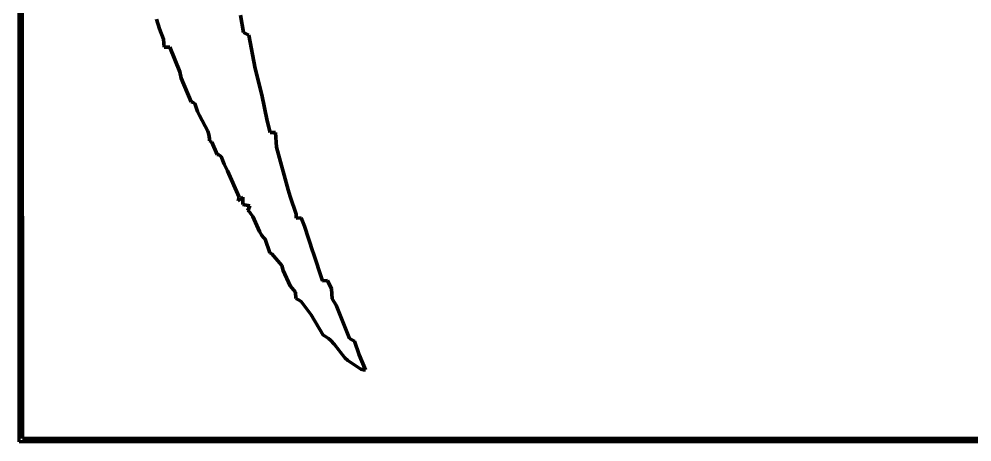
# Model space of a CAD drawing. Header units: millimetres. Extents: x 0 to 7.9, y 0 to 11.
# Drawn here: x 0 to 4.019, y 0 to 1.785 of the extents above; entities that cross this region are included whole.
import ezdxf

# ---------------------------------------------------------------- set-up
doc = ezdxf.new("R2010")
doc.units = ezdxf.units.MM
doc.layers.add('color#010101ff', color=7, linetype='CONTINUOUS', lineweight=100)
doc.layers.add('color#ffffffff', color=7, linetype='CONTINUOUS', lineweight=100)

msp = doc.modelspace()

# ---------------------------------------------------------------- linework, layer by layer
at = {"layer": 'color#010101ff'}
for p, q in [((0, 0), (0, 11.0278)), ((0.0134, 11.0133), (0.0139, 0.0139)), ((0.5922, 1.7431), (0.5791, 1.7848)), ((0.9334, 1.8007), (0.946, 1.7287)), ((0.609, 1.6997), (0.5922, 1.7431)), ((0.946, 1.7287), (0.9687, 1.7172)), ((0.6118, 1.6667), (0.609, 1.6997)), ((0.9687, 1.7172), (0.9956, 1.5759)), ((0.6358, 1.6667), (0.6118, 1.6667)), ((0.6779, 1.562), (0.6358, 1.6667)), ((0.9956, 1.5759), (1.0236, 1.4647)), ((0.6837, 1.5353), (0.6779, 1.562)), ((0.7253, 1.4355), (0.6837, 1.5353)), ((1.0236, 1.4647), (1.0461, 1.3548)), ((0.7315, 1.4339), (0.7253, 1.4355)), ((0.7409, 1.4282), (0.7315, 1.4339)), ((0.7533, 1.3944), (0.7409, 1.4282)), ((0.7611, 1.3777), (0.7533, 1.3944)), ((0.7967, 1.3111), (0.7611, 1.3777)), ((1.0461, 1.3548), (1.0597, 1.3055)), ((0.8007, 1.298), (0.7967, 1.3111)), ((0.8023, 1.289), (0.8007, 1.298)), ((0.803, 1.2798), (0.8023, 1.289)), ((1.0597, 1.3055), (1.0819, 1.3058)), ((1.0819, 1.3058), (1.0856, 1.2434)), ((0.8027, 1.2703), (0.803, 1.2798)), ((0.8136, 1.2654), (0.8027, 1.2703)), ((0.8362, 1.2136), (0.8136, 1.2654)), ((0.8423, 1.2119), (0.8362, 1.2136)), ((0.853, 1.2049), (0.8423, 1.2119)), ((1.0856, 1.2434), (1.1349, 1.064)), ((0.8644, 1.1724), (0.853, 1.2049)), ((0.8791, 1.1444), (0.8644, 1.1724)), ((0.9283, 1.0337), (0.8791, 1.1444)), ((1.1349, 1.064), (1.1428, 1.0352)), ((0.924, 1.0181), (0.9283, 1.0337)), ((0.9444, 1.0328), (0.924, 1.0181)), ((0.9444, 1.0023), (0.9444, 1.0328)), ((1.1428, 1.0352), (1.1684, 0.9609)), ((0.9734, 0.9963), (0.9444, 1.0023)), ((0.9647, 0.9774), (0.9734, 0.9963)), ((0.9716, 0.9705), (0.9647, 0.9774)), ((0.9776, 0.963), (0.9716, 0.9705)), ((0.9854, 0.9508), (0.9776, 0.963)), ((1.0142, 0.8876), (0.9854, 0.9508)), ((1.1684, 0.9609), (1.1688, 0.9441)), ((1.1688, 0.9441), (1.1895, 0.9456)), ((1.1895, 0.9456), (1.2041, 0.9105)), ((1.0245, 0.8707), (1.0142, 0.8876)), ((1.2041, 0.9105), (1.2394, 0.803)), ((1.0307, 0.8629), (1.0245, 0.8707)), ((1.0377, 0.8556), (1.0307, 0.8629)), ((1.0575, 0.7981), (1.0377, 0.8556)), ((1.0668, 0.7934), (1.0575, 0.7981)), ((1.1078, 0.7445), (1.0668, 0.7934)), ((1.2394, 0.803), (1.2398, 0.7989)), ((1.2398, 0.7989), (1.2804, 0.6802)), ((1.1137, 0.7232), (1.1078, 0.7445)), ((1.1432, 0.6589), (1.1137, 0.7232)), ((1.1656, 0.6315), (1.1432, 0.6589)), ((1.2804, 0.6802), (1.3009, 0.6809)), ((1.3009, 0.6809), (1.3176, 0.6458)), ((1.3176, 0.6458), (1.3209, 0.6046)), ((1.1667, 0.6053), (1.1656, 0.6315)), ((1.1701, 0.6041), (1.1667, 0.6053)), ((1.1793, 0.5997), (1.1701, 0.6041)), ((1.3209, 0.6046), (1.3376, 0.5774)), ((1.19, 0.5921), (1.1793, 0.5997)), ((1.2319, 0.5361), (1.19, 0.5921)), ((1.3376, 0.5774), (1.3932, 0.4363)), ((1.2827, 0.45), (1.2319, 0.5361)), ((1.2877, 0.4477), (1.2827, 0.45)), ((1.2969, 0.4426), (1.2877, 0.4477)), ((1.3053, 0.4367), (1.2969, 0.4426)), ((1.313, 0.4301), (1.3053, 0.4367)), ((1.3302, 0.4113), (1.313, 0.4301)), ((1.3747, 0.3547), (1.3302, 0.4113)), ((1.3932, 0.4363), (1.4152, 0.425)), ((1.4152, 0.425), (1.4344, 0.3673)), ((1.4344, 0.3673), (1.4614, 0.304)), ((1.3862, 0.3444), (1.3747, 0.3547)), ((1.3913, 0.3415), (1.3862, 0.3444)), ((1.441, 0.3074), (1.3913, 0.3415)), ((1.4523, 0.3044), (1.441, 0.3074)), ((1.4614, 0.304), (1.4523, 0.3044)), ((7.875, 0), (0, 0)), ((0.0139, 0.0139), (7.8611, 0.014))]:
    msp.add_line(p, q, dxfattribs=at)
at = {"layer": 'color#ffffffff'}
for p, q in [((0.0139, 0.0139), (0.0134, 11.0133)), ((0.5791, 1.7848), (0.5922, 1.7431)), ((0.946, 1.7287), (0.9334, 1.8007)), ((0.5922, 1.7431), (0.609, 1.6997)), ((0.9687, 1.7172), (0.946, 1.7287)), ((0.609, 1.6997), (0.6118, 1.6667)), ((0.9956, 1.5759), (0.9687, 1.7172)), ((0.6118, 1.6667), (0.6358, 1.6667)), ((0.6358, 1.6667), (0.6779, 1.562)), ((1.0236, 1.4647), (0.9956, 1.5759)), ((0.6779, 1.562), (0.6837, 1.5353)), ((0.6837, 1.5353), (0.7253, 1.4355)), ((1.0461, 1.3548), (1.0236, 1.4647)), ((0.7253, 1.4355), (0.7315, 1.4339)), ((0.7315, 1.4339), (0.7409, 1.4282)), ((0.7409, 1.4282), (0.7533, 1.3944)), ((0.7533, 1.3944), (0.7611, 1.3777)), ((0.7611, 1.3777), (0.7967, 1.3111)), ((1.0597, 1.3055), (1.0461, 1.3548)), ((0.7967, 1.3111), (0.8007, 1.298)), ((0.8007, 1.298), (0.8023, 1.289)), ((0.8023, 1.289), (0.803, 1.2798)), ((1.0819, 1.3058), (1.0597, 1.3055)), ((1.0856, 1.2434), (1.0819, 1.3058)), ((0.803, 1.2798), (0.8027, 1.2703)), ((0.8027, 1.2703), (0.8136, 1.2654)), ((0.8136, 1.2654), (0.8362, 1.2136)), ((0.8362, 1.2136), (0.8423, 1.2119)), ((0.8423, 1.2119), (0.853, 1.2049)), ((1.1349, 1.064), (1.0856, 1.2434)), ((0.853, 1.2049), (0.8644, 1.1724)), ((0.8644, 1.1724), (0.8791, 1.1444)), ((0.8791, 1.1444), (0.9283, 1.0337)), ((1.1428, 1.0352), (1.1349, 1.064)), ((0.9283, 1.0337), (0.924, 1.0181)), ((0.924, 1.0181), (0.9444, 1.0328)), ((0.9444, 1.0328), (0.9444, 1.0023)), ((1.1684, 0.9609), (1.1428, 1.0352)), ((0.9444, 1.0023), (0.9734, 0.9963)), ((0.9734, 0.9963), (0.9647, 0.9774)), ((0.9647, 0.9774), (0.9716, 0.9705)), ((0.9716, 0.9705), (0.9776, 0.963)), ((0.9776, 0.963), (0.9854, 0.9508)), ((0.9854, 0.9508), (1.0142, 0.8876)), ((1.1688, 0.9441), (1.1684, 0.9609)), ((1.1895, 0.9456), (1.1688, 0.9441)), ((1.2041, 0.9105), (1.1895, 0.9456)), ((1.0142, 0.8876), (1.0245, 0.8707)), ((1.2394, 0.803), (1.2041, 0.9105)), ((1.0245, 0.8707), (1.0307, 0.8629)), ((1.0307, 0.8629), (1.0377, 0.8556)), ((1.0377, 0.8556), (1.0575, 0.7981)), ((1.0575, 0.7981), (1.0668, 0.7934)), ((1.0668, 0.7934), (1.1078, 0.7445)), ((1.2398, 0.7989), (1.2394, 0.803)), ((1.2804, 0.6802), (1.2398, 0.7989)), ((1.1078, 0.7445), (1.1137, 0.7232)), ((1.1137, 0.7232), (1.1432, 0.6589)), ((1.1432, 0.6589), (1.1656, 0.6315)), ((1.3009, 0.6809), (1.2804, 0.6802)), ((1.3176, 0.6458), (1.3009, 0.6809)), ((1.3209, 0.6046), (1.3176, 0.6458)), ((1.1656, 0.6315), (1.1667, 0.6053)), ((1.1667, 0.6053), (1.1701, 0.6041)), ((1.1701, 0.6041), (1.1793, 0.5997)), ((1.3376, 0.5774), (1.3209, 0.6046)), ((1.1793, 0.5997), (1.19, 0.5921)), ((1.19, 0.5921), (1.2319, 0.5361)), ((1.3932, 0.4363), (1.3376, 0.5774)), ((1.2319, 0.5361), (1.2827, 0.45)), ((1.2827, 0.45), (1.2877, 0.4477)), ((1.2877, 0.4477), (1.2969, 0.4426)), ((1.2969, 0.4426), (1.3053, 0.4367)), ((1.3053, 0.4367), (1.313, 0.4301)), ((1.313, 0.4301), (1.3302, 0.4113)), ((1.3302, 0.4113), (1.3747, 0.3547)), ((1.4152, 0.425), (1.3932, 0.4363)), ((1.4344, 0.3673), (1.4152, 0.425)), ((1.4614, 0.304), (1.4344, 0.3673)), ((1.3747, 0.3547), (1.3862, 0.3444)), ((1.3862, 0.3444), (1.3913, 0.3415)), ((1.3913, 0.3415), (1.441, 0.3074)), ((1.441, 0.3074), (1.4523, 0.3044)), ((1.4523, 0.3044), (1.4614, 0.304)), ((7.8611, 0.014), (0.0139, 0.0139))]:
    msp.add_line(p, q, dxfattribs=at)

doc.saveas('drawing.dxf')
